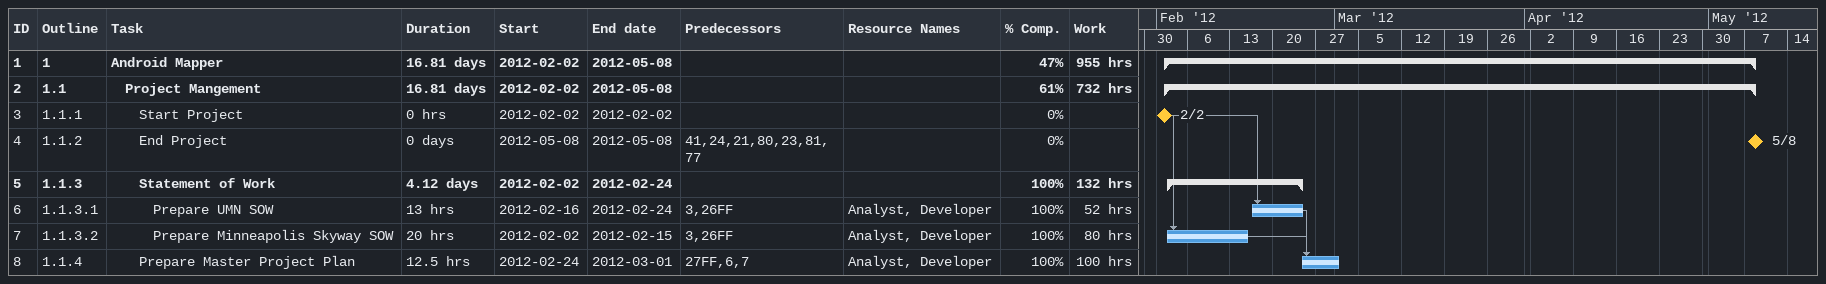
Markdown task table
| ID | WBS | Task | Duration | Start | Finish | Predecessors | Resources | % complete | Work (h) |
|---|---|---|---|---|---|---|---|---|---|
| 1 | 1 | **Android Mapper** | 16.81d | 2012-02-02 | 2012-05-08 |  |  | 47 | 955 |
| 2 | 1.1 | **Project Mangement** | 16.81d | 2012-02-02 | 2012-05-08 |  |  | 61 | 732 |
| 3 | 1.1.1 | Start Project | 0h | 2012-02-02 | 2012-02-02 |  |  | 0 |  |
| 4 | 1.1.2 | End Project | 0d | 2012-05-08 | 2012-05-08 | 41, 24, 21, 80, 23, 81, 77 |  | 0 |  |
| 5 | 1.1.3 | **Statement of Work** | 4.12d | 2012-02-02 | 2012-02-24 |  |  | 100 | 132 |
| 6 | 1.1.3.1 | Prepare UMN SOW | 13h | 2012-02-16 | 2012-02-24 | 3, 26FF | Analyst, Developer | 100 | 52 |
| 7 | 1.1.3.2 | Prepare Minneapolis Skyway SOW | 20h | 2012-02-02 | 2012-02-15 | 3, 26FF | Analyst, Developer | 100 | 80 |
| 8 | 1.1.4 | Prepare Master Project Plan | 12.5h | 2012-02-24 | 2012-03-01 | 27FF, 6, 7 | Analyst, Developer | 100 | 100 |
